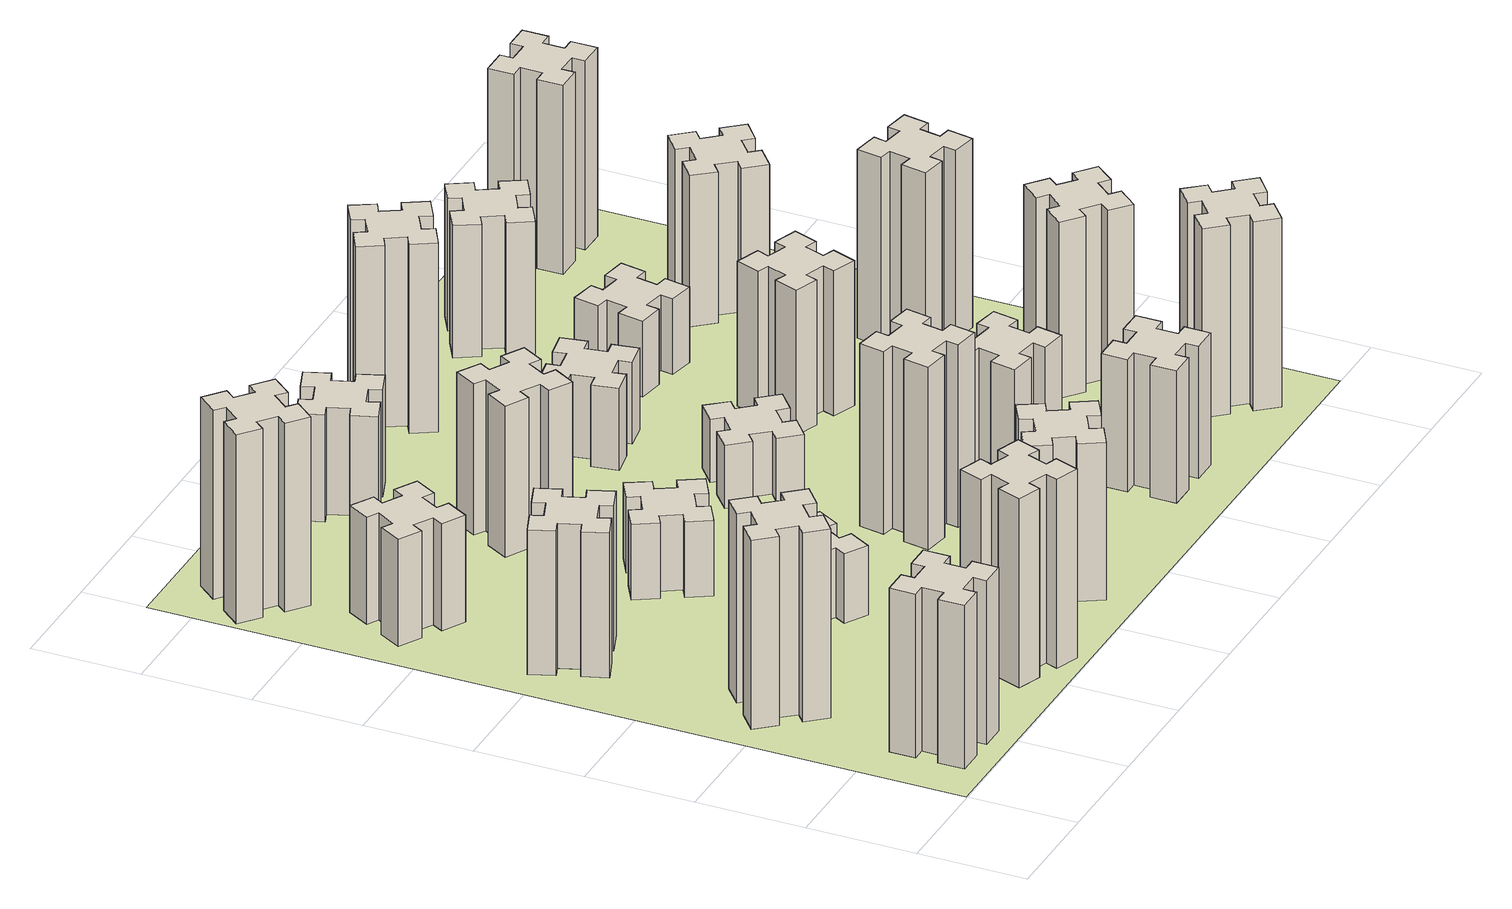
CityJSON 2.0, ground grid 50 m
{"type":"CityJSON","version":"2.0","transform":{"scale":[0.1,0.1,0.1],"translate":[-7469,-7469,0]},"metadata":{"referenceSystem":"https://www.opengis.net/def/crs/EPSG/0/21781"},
"CityObjects":{
"building1":{"type":"Building","attributes":{"class":"1000","function":"1000","usage":"1000","yearOfConstruction":2016,"roofType":"1000","measuredHeight":78,"storeysAboveGround":30,"storeysBelowGround":0},"geometry":[{"type":"Solid","lod":"1","boundaries":[[[[0,1,2,3,4,5,6,7,8,9,10,11,12,13,14,15,16,17,18,19]],[[17,16,20,21]],[[16,15,22,20]],[[15,14,23,22]],[[14,13,24,23]],[[13,12,25,24]],[[12,11,26,25]],[[11,10,27,26]],[[10,9,28,27]],[[9,8,29,28]],[[8,7,30,29]],[[7,6,31,30]],[[6,5,32,31]],[[5,4,33,32]],[[4,3,34,33]],[[3,2,35,34]],[[2,1,36,35]],[[1,0,37,36]],[[0,19,38,37]],[[19,18,39,38]],[[18,17,21,39]],[[24,25,26,27,28,29,30,31,32,33,34,35,36,37,38,39,21,20,22,23]]]]}]},
"building2":{"type":"Building","attributes":{"class":"1000","function":"1000","usage":"1000","yearOfConstruction":2016,"roofType":"1000","measuredHeight":90,"storeysAboveGround":30,"storeysBelowGround":0},"geometry":[{"type":"Solid","lod":"1","boundaries":[[[[40,41,42,43,44,45,46,47,48,49,50,51,52,53,54,55,56,57,58,59]],[[57,56,60,61]],[[56,55,62,60]],[[55,54,63,62]],[[54,53,64,63]],[[53,52,65,64]],[[52,51,66,65]],[[51,50,67,66]],[[50,49,68,67]],[[49,48,69,68]],[[48,47,70,69]],[[47,46,71,70]],[[46,45,72,71]],[[45,44,73,72]],[[44,43,74,73]],[[43,42,75,74]],[[42,41,76,75]],[[41,40,77,76]],[[40,59,78,77]],[[59,58,79,78]],[[58,57,61,79]],[[64,65,66,67,68,69,70,71,72,73,74,75,76,77,78,79,61,60,62,63]]]]}]},
"building3":{"type":"Building","attributes":{"class":"1000","function":"1000","usage":"1000","yearOfConstruction":2016,"roofType":"1000","measuredHeight":69,"storeysAboveGround":30,"storeysBelowGround":0},"geometry":[{"type":"Solid","lod":"1","boundaries":[[[[80,81,82,83,84,85,86,87,88,89,90,91,92,93,94,95,96,97,98,99]],[[97,96,100,101]],[[96,95,102,100]],[[95,94,103,102]],[[94,93,104,103]],[[93,92,105,104]],[[92,91,106,105]],[[91,90,107,106]],[[90,89,108,107]],[[89,88,109,108]],[[88,87,110,109]],[[87,86,111,110]],[[86,85,112,111]],[[85,84,113,112]],[[84,83,114,113]],[[83,82,115,114]],[[82,81,116,115]],[[81,80,117,116]],[[80,99,118,117]],[[99,98,119,118]],[[98,97,101,119]],[[104,105,106,107,108,109,110,111,112,113,114,115,116,117,118,119,101,100,102,103]]]]}]},
"building4":{"type":"Building","attributes":{"class":"1000","function":"1000","usage":"1000","yearOfConstruction":2016,"roofType":"1000","measuredHeight":51,"storeysAboveGround":30,"storeysBelowGround":0},"geometry":[{"type":"Solid","lod":"1","boundaries":[[[[120,121,122,123,124,125,126,127,128,129,130,131,132,133,134,135,136,137,138,139]],[[137,136,140,141]],[[136,135,142,140]],[[135,134,143,142]],[[134,133,144,143]],[[133,132,145,144]],[[132,131,146,145]],[[131,130,147,146]],[[130,129,148,147]],[[129,128,149,148]],[[128,127,150,149]],[[127,126,151,150]],[[126,125,152,151]],[[125,124,153,152]],[[124,123,154,153]],[[123,122,155,154]],[[122,121,156,155]],[[121,120,157,156]],[[120,139,158,157]],[[139,138,159,158]],[[138,137,141,159]],[[144,145,146,147,148,149,150,151,152,153,154,155,156,157,158,159,141,140,142,143]]]]}]},
"building5":{"type":"Building","attributes":{"class":"1000","function":"1000","usage":"1000","yearOfConstruction":2016,"roofType":"1000","measuredHeight":90,"storeysAboveGround":30,"storeysBelowGround":0},"geometry":[{"type":"Solid","lod":"1","boundaries":[[[[160,161,162,163,164,165,166,167,168,169,170,171,172,173,174,175,176,177,178,179]],[[177,176,180,181]],[[176,175,182,180]],[[175,174,183,182]],[[174,173,184,183]],[[173,172,185,184]],[[172,171,186,185]],[[171,170,187,186]],[[170,169,188,187]],[[169,168,189,188]],[[168,167,190,189]],[[167,166,191,190]],[[166,165,192,191]],[[165,164,193,192]],[[164,163,194,193]],[[163,162,195,194]],[[162,161,196,195]],[[161,160,197,196]],[[160,179,198,197]],[[179,178,199,198]],[[178,177,181,199]],[[184,185,186,187,188,189,190,191,192,193,194,195,196,197,198,199,181,180,182,183]]]]}]},
"building6":{"type":"Building","attributes":{"class":"1000","function":"1000","usage":"1000","yearOfConstruction":2016,"roofType":"1000","measuredHeight":90,"storeysAboveGround":30,"storeysBelowGround":0},"geometry":[{"type":"Solid","lod":"1","boundaries":[[[[200,201,202,203,204,205,206,207,208,209,210,211,212,213,214,215,216,217,218,219]],[[217,216,220,221]],[[216,215,222,220]],[[215,214,223,222]],[[214,213,224,223]],[[213,212,225,224]],[[212,211,226,225]],[[211,210,227,226]],[[210,209,228,227]],[[209,208,229,228]],[[208,207,230,229]],[[207,206,231,230]],[[206,205,232,231]],[[205,204,233,232]],[[204,203,234,233]],[[203,202,235,234]],[[202,201,236,235]],[[201,200,237,236]],[[200,219,238,237]],[[219,218,239,238]],[[218,217,221,239]],[[224,225,226,227,228,229,230,231,232,233,234,235,236,237,238,239,221,220,222,223]]]]}]},
"building7":{"type":"Building","attributes":{"class":"1000","function":"1000","usage":"1000","yearOfConstruction":2016,"roofType":"1000","measuredHeight":33,"storeysAboveGround":30,"storeysBelowGround":0},"geometry":[{"type":"Solid","lod":"1","boundaries":[[[[240,241,242,243,244,245,246,247,248,249,250,251,252,253,254,255,256,257,258,259]],[[257,256,260,261]],[[256,255,262,260]],[[255,254,263,262]],[[254,253,264,263]],[[253,252,265,264]],[[252,251,266,265]],[[251,250,267,266]],[[250,249,268,267]],[[249,248,269,268]],[[248,247,270,269]],[[247,246,271,270]],[[246,245,272,271]],[[245,244,273,272]],[[244,243,274,273]],[[243,242,275,274]],[[242,241,276,275]],[[241,240,277,276]],[[240,259,278,277]],[[259,258,279,278]],[[258,257,261,279]],[[264,265,266,267,268,269,270,271,272,273,274,275,276,277,278,279,261,260,262,263]]]]}]},
"building8":{"type":"Building","attributes":{"class":"1000","function":"1000","usage":"1000","yearOfConstruction":2016,"roofType":"1000","measuredHeight":36,"storeysAboveGround":30,"storeysBelowGround":0},"geometry":[{"type":"Solid","lod":"1","boundaries":[[[[280,281,282,283,284,285,286,287,288,289,290,291,292,293,294,295,296,297,298,299]],[[297,296,300,301]],[[296,295,302,300]],[[295,294,303,302]],[[294,293,304,303]],[[293,292,305,304]],[[292,291,306,305]],[[291,290,307,306]],[[290,289,308,307]],[[289,288,309,308]],[[288,287,310,309]],[[287,286,311,310]],[[286,285,312,311]],[[285,284,313,312]],[[284,283,314,313]],[[283,282,315,314]],[[282,281,316,315]],[[281,280,317,316]],[[280,299,318,317]],[[299,298,319,318]],[[298,297,301,319]],[[304,305,306,307,308,309,310,311,312,313,314,315,316,317,318,319,301,300,302,303]]]]}]},
"building9":{"type":"Building","attributes":{"class":"1000","function":"1000","usage":"1000","yearOfConstruction":2016,"roofType":"1000","measuredHeight":75,"storeysAboveGround":30,"storeysBelowGround":0},"geometry":[{"type":"Solid","lod":"1","boundaries":[[[[320,321,322,323,324,325,326,327,328,329,330,331,332,333,334,335,336,337,338,339]],[[337,336,340,341]],[[336,335,342,340]],[[335,334,343,342]],[[334,333,344,343]],[[333,332,345,344]],[[332,331,346,345]],[[331,330,347,346]],[[330,329,348,347]],[[329,328,349,348]],[[328,327,350,349]],[[327,326,351,350]],[[326,325,352,351]],[[325,324,353,352]],[[324,323,354,353]],[[323,322,355,354]],[[322,321,356,355]],[[321,320,357,356]],[[320,339,358,357]],[[339,338,359,358]],[[338,337,341,359]],[[344,345,346,347,348,349,350,351,352,353,354,355,356,357,358,359,341,340,342,343]]]]}]},
"building10":{"type":"Building","attributes":{"class":"1000","function":"1000","usage":"1000","yearOfConstruction":2016,"roofType":"1000","measuredHeight":72,"storeysAboveGround":30,"storeysBelowGround":0},"geometry":[{"type":"Solid","lod":"1","boundaries":[[[[360,361,362,363,364,365,366,367,368,369,370,371,372,373,374,375,376,377,378,379]],[[377,376,380,381]],[[376,375,382,380]],[[375,374,383,382]],[[374,373,384,383]],[[373,372,385,384]],[[372,371,386,385]],[[371,370,387,386]],[[370,369,388,387]],[[369,368,389,388]],[[368,367,390,389]],[[367,366,391,390]],[[366,365,392,391]],[[365,364,393,392]],[[364,363,394,393]],[[363,362,395,394]],[[362,361,396,395]],[[361,360,397,396]],[[360,379,398,397]],[[379,378,399,398]],[[378,377,381,399]],[[384,385,386,387,388,389,390,391,392,393,394,395,396,397,398,399,381,380,382,383]]]]}]},
"building11":{"type":"Building","attributes":{"class":"1000","function":"1000","usage":"1000","yearOfConstruction":2016,"roofType":"1000","measuredHeight":51,"storeysAboveGround":30,"storeysBelowGround":0},"geometry":[{"type":"Solid","lod":"1","boundaries":[[[[400,401,402,403,404,405,406,407,408,409,410,411,412,413,414,415,416,417,418,419]],[[417,416,420,421]],[[416,415,422,420]],[[415,414,423,422]],[[414,413,424,423]],[[413,412,425,424]],[[412,411,426,425]],[[411,410,427,426]],[[410,409,428,427]],[[409,408,429,428]],[[408,407,430,429]],[[407,406,431,430]],[[406,405,432,431]],[[405,404,433,432]],[[404,403,434,433]],[[403,402,435,434]],[[402,401,436,435]],[[401,400,437,436]],[[400,419,438,437]],[[419,418,439,438]],[[418,417,421,439]],[[424,425,426,427,428,429,430,431,432,433,434,435,436,437,438,439,421,420,422,423]]]]}]},
"building12":{"type":"Building","attributes":{"class":"1000","function":"1000","usage":"1000","yearOfConstruction":2016,"roofType":"1000","measuredHeight":87,"storeysAboveGround":30,"storeysBelowGround":0},"geometry":[{"type":"Solid","lod":"1","boundaries":[[[[440,441,442,443,444,445,446,447,448,449,450,451,452,453,454,455,456,457,458,459]],[[457,456,460,461]],[[456,455,462,460]],[[455,454,463,462]],[[454,453,464,463]],[[453,452,465,464]],[[452,451,466,465]],[[451,450,467,466]],[[450,449,468,467]],[[449,448,469,468]],[[448,447,470,469]],[[447,446,471,470]],[[446,445,472,471]],[[445,444,473,472]],[[444,443,474,473]],[[443,442,475,474]],[[442,441,476,475]],[[441,440,477,476]],[[440,459,478,477]],[[459,458,479,478]],[[458,457,461,479]],[[464,465,466,467,468,469,470,471,472,473,474,475,476,477,478,479,461,460,462,463]]]]}]},
"building13":{"type":"Building","attributes":{"class":"1000","function":"1000","usage":"1000","yearOfConstruction":2016,"roofType":"1000","measuredHeight":30,"storeysAboveGround":30,"storeysBelowGround":0},"geometry":[{"type":"Solid","lod":"1","boundaries":[[[[480,481,482,483,484,485,486,487,488,489,490,491,492,493,494,495,496,497,498,499]],[[497,496,500,501]],[[496,495,502,500]],[[495,494,503,502]],[[494,493,504,503]],[[493,492,505,504]],[[492,491,506,505]],[[491,490,507,506]],[[490,489,508,507]],[[489,488,509,508]],[[488,487,510,509]],[[487,486,511,510]],[[486,485,512,511]],[[485,484,513,512]],[[484,483,514,513]],[[483,482,515,514]],[[482,481,516,515]],[[481,480,517,516]],[[480,499,518,517]],[[499,498,519,518]],[[498,497,501,519]],[[504,505,506,507,508,509,510,511,512,513,514,515,516,517,518,519,501,500,502,503]]]]}]},
"building14":{"type":"Building","attributes":{"class":"1000","function":"1000","usage":"1000","yearOfConstruction":2016,"roofType":"1000","measuredHeight":39,"storeysAboveGround":30,"storeysBelowGround":0},"geometry":[{"type":"Solid","lod":"1","boundaries":[[[[520,521,522,523,524,525,526,527,528,529,530,531,532,533,534,535,536,537,538,539]],[[537,536,540,541]],[[536,535,542,540]],[[535,534,543,542]],[[534,533,544,543]],[[533,532,545,544]],[[532,531,546,545]],[[531,530,547,546]],[[530,529,548,547]],[[529,528,549,548]],[[528,527,550,549]],[[527,526,551,550]],[[526,525,552,551]],[[525,524,553,552]],[[524,523,554,553]],[[523,522,555,554]],[[522,521,556,555]],[[521,520,557,556]],[[520,539,558,557]],[[539,538,559,558]],[[538,537,541,559]],[[544,545,546,547,548,549,550,551,552,553,554,555,556,557,558,559,541,540,542,543]]]]}]},
"building15":{"type":"Building","attributes":{"class":"1000","function":"1000","usage":"1000","yearOfConstruction":2016,"roofType":"1000","measuredHeight":63,"storeysAboveGround":30,"storeysBelowGround":0},"geometry":[{"type":"Solid","lod":"1","boundaries":[[[[560,561,562,563,564,565,566,567,568,569,570,571,572,573,574,575,576,577,578,579]],[[577,576,580,581]],[[576,575,582,580]],[[575,574,583,582]],[[574,573,584,583]],[[573,572,585,584]],[[572,571,586,585]],[[571,570,587,586]],[[570,569,588,587]],[[569,568,589,588]],[[568,567,590,589]],[[567,566,591,590]],[[566,565,592,591]],[[565,564,593,592]],[[564,563,594,593]],[[563,562,595,594]],[[562,561,596,595]],[[561,560,597,596]],[[560,579,598,597]],[[579,578,599,598]],[[578,577,581,599]],[[584,585,586,587,588,589,590,591,592,593,594,595,596,597,598,599,581,580,582,583]]]]}]},
"building16":{"type":"Building","attributes":{"class":"1000","function":"1000","usage":"1000","yearOfConstruction":2016,"roofType":"1000","measuredHeight":90,"storeysAboveGround":30,"storeysBelowGround":0},"geometry":[{"type":"Solid","lod":"1","boundaries":[[[[600,601,602,603,604,605,606,607,608,609,610,611,612,613,614,615,616,617,618,619]],[[617,616,620,621]],[[616,615,622,620]],[[615,614,623,622]],[[614,613,624,623]],[[613,612,625,624]],[[612,611,626,625]],[[611,610,627,626]],[[610,609,628,627]],[[609,608,629,628]],[[608,607,630,629]],[[607,606,631,630]],[[606,605,632,631]],[[605,604,633,632]],[[604,603,634,633]],[[603,602,635,634]],[[602,601,636,635]],[[601,600,637,636]],[[600,619,638,637]],[[619,618,639,638]],[[618,617,621,639]],[[624,625,626,627,628,629,630,631,632,633,634,635,636,637,638,639,621,620,622,623]]]]}]},
"building17":{"type":"Building","attributes":{"class":"1000","function":"1000","usage":"1000","yearOfConstruction":2016,"roofType":"1000","measuredHeight":54,"storeysAboveGround":30,"storeysBelowGround":0},"geometry":[{"type":"Solid","lod":"1","boundaries":[[[[640,641,642,643,644,645,646,647,648,649,650,651,652,653,654,655,656,657,658,659]],[[657,656,660,661]],[[656,655,662,660]],[[655,654,663,662]],[[654,653,664,663]],[[653,652,665,664]],[[652,651,666,665]],[[651,650,667,666]],[[650,649,668,667]],[[649,648,669,668]],[[648,647,670,669]],[[647,646,671,670]],[[646,645,672,671]],[[645,644,673,672]],[[644,643,674,673]],[[643,642,675,674]],[[642,641,676,675]],[[641,640,677,676]],[[640,659,678,677]],[[659,658,679,678]],[[658,657,661,679]],[[664,665,666,667,668,669,670,671,672,673,674,675,676,677,678,679,661,660,662,663]]]]}]},
"building18":{"type":"Building","attributes":{"class":"1000","function":"1000","usage":"1000","yearOfConstruction":2016,"roofType":"1000","measuredHeight":69,"storeysAboveGround":30,"storeysBelowGround":0},"geometry":[{"type":"Solid","lod":"1","boundaries":[[[[680,681,682,683,684,685,686,687,688,689,690,691,692,693,694,695,696,697,698,699]],[[697,696,700,701]],[[696,695,702,700]],[[695,694,703,702]],[[694,693,704,703]],[[693,692,705,704]],[[692,691,706,705]],[[691,690,707,706]],[[690,689,708,707]],[[689,688,709,708]],[[688,687,710,709]],[[687,686,711,710]],[[686,685,712,711]],[[685,684,713,712]],[[684,683,714,713]],[[683,682,715,714]],[[682,681,716,715]],[[681,680,717,716]],[[680,699,718,717]],[[699,698,719,718]],[[698,697,701,719]],[[704,705,706,707,708,709,710,711,712,713,714,715,716,717,718,719,701,700,702,703]]]]}]},
"building19":{"type":"Building","attributes":{"class":"1000","function":"1000","usage":"1000","yearOfConstruction":2016,"roofType":"1000","measuredHeight":36,"storeysAboveGround":30,"storeysBelowGround":0},"geometry":[{"type":"Solid","lod":"1","boundaries":[[[[720,721,722,723,724,725,726,727,728,729,730,731,732,733,734,735,736,737,738,739]],[[737,736,740,741]],[[736,735,742,740]],[[735,734,743,742]],[[734,733,744,743]],[[733,732,745,744]],[[732,731,746,745]],[[731,730,747,746]],[[730,729,748,747]],[[729,728,749,748]],[[728,727,750,749]],[[727,726,751,750]],[[726,725,752,751]],[[725,724,753,752]],[[724,723,754,753]],[[723,722,755,754]],[[722,721,756,755]],[[721,720,757,756]],[[720,739,758,757]],[[739,738,759,758]],[[738,737,741,759]],[[744,745,746,747,748,749,750,751,752,753,754,755,756,757,758,759,741,740,742,743]]]]}]},
"building20":{"type":"Building","attributes":{"class":"1000","function":"1000","usage":"1000","yearOfConstruction":2016,"roofType":"1000","measuredHeight":90,"storeysAboveGround":30,"storeysBelowGround":0},"geometry":[{"type":"Solid","lod":"1","boundaries":[[[[760,761,762,763,764,765,766,767,768,769,770,771,772,773,774,775,776,777,778,779]],[[777,776,780,781]],[[776,775,782,780]],[[775,774,783,782]],[[774,773,784,783]],[[773,772,785,784]],[[772,771,786,785]],[[771,770,787,786]],[[770,769,788,787]],[[769,768,789,788]],[[768,767,790,789]],[[767,766,791,790]],[[766,765,792,791]],[[765,764,793,792]],[[764,763,794,793]],[[763,762,795,794]],[[762,761,796,795]],[[761,760,797,796]],[[760,779,798,797]],[[779,778,799,798]],[[778,777,781,799]],[[784,785,786,787,788,789,790,791,792,793,794,795,796,797,798,799,781,780,782,783]]]]}]},
"building21":{"type":"Building","attributes":{"class":"1000","function":"1000","usage":"1000","yearOfConstruction":2016,"roofType":"1000","measuredHeight":63,"storeysAboveGround":30,"storeysBelowGround":0},"geometry":[{"type":"Solid","lod":"1","boundaries":[[[[800,801,802,803,804,805,806,807,808,809,810,811,812,813,814,815,816,817,818,819]],[[817,816,820,821]],[[816,815,822,820]],[[815,814,823,822]],[[814,813,824,823]],[[813,812,825,824]],[[812,811,826,825]],[[811,810,827,826]],[[810,809,828,827]],[[809,808,829,828]],[[808,807,830,829]],[[807,806,831,830]],[[806,805,832,831]],[[805,804,833,832]],[[804,803,834,833]],[[803,802,835,834]],[[802,801,836,835]],[[801,800,837,836]],[[800,819,838,837]],[[819,818,839,838]],[[818,817,821,839]],[[824,825,826,827,828,829,830,831,832,833,834,835,836,837,838,839,821,820,822,823]]]]}]},
"building22":{"type":"Building","attributes":{"class":"1000","function":"1000","usage":"1000","yearOfConstruction":2016,"roofType":"1000","measuredHeight":84,"storeysAboveGround":30,"storeysBelowGround":0},"geometry":[{"type":"Solid","lod":"1","boundaries":[[[[840,841,842,843,844,845,846,847,848,849,850,851,852,853,854,855,856,857,858,859]],[[857,856,860,861]],[[856,855,862,860]],[[855,854,863,862]],[[854,853,864,863]],[[853,852,865,864]],[[852,851,866,865]],[[851,850,867,866]],[[850,849,868,867]],[[849,848,869,868]],[[848,847,870,869]],[[847,846,871,870]],[[846,845,872,871]],[[845,844,873,872]],[[844,843,874,873]],[[843,842,875,874]],[[842,841,876,875]],[[841,840,877,876]],[[840,859,878,877]],[[859,858,879,878]],[[858,857,861,879]],[[864,865,866,867,868,869,870,871,872,873,874,875,876,877,878,879,861,860,862,863]]]]}]},
"building23":{"type":"Building","attributes":{"class":"1000","function":"1000","usage":"1000","yearOfConstruction":2016,"roofType":"1000","measuredHeight":90,"storeysAboveGround":30,"storeysBelowGround":0},"geometry":[{"type":"Solid","lod":"1","boundaries":[[[[880,881,882,883,884,885,886,887,888,889,890,891,892,893,894,895,896,897,898,899]],[[897,896,900,901]],[[896,895,902,900]],[[895,894,903,902]],[[894,893,904,903]],[[893,892,905,904]],[[892,891,906,905]],[[891,890,907,906]],[[890,889,908,907]],[[889,888,909,908]],[[888,887,910,909]],[[887,886,911,910]],[[886,885,912,911]],[[885,884,913,912]],[[884,883,914,913]],[[883,882,915,914]],[[882,881,916,915]],[[881,880,917,916]],[[880,899,918,917]],[[899,898,919,918]],[[898,897,901,919]],[[904,905,906,907,908,909,910,911,912,913,914,915,916,917,918,919,901,900,902,903]]]]}]},
"building24":{"type":"Building","attributes":{"class":"1000","function":"1000","usage":"1000","yearOfConstruction":2016,"roofType":"1000","measuredHeight":72,"storeysAboveGround":30,"storeysBelowGround":0},"geometry":[{"type":"Solid","lod":"1","boundaries":[[[[920,921,922,923,924,925,926,927,928,929,930,931,932,933,934,935,936,937,938,939]],[[937,936,940,941]],[[936,935,942,940]],[[935,934,943,942]],[[934,933,944,943]],[[933,932,945,944]],[[932,931,946,945]],[[931,930,947,946]],[[930,929,948,947]],[[929,928,949,948]],[[928,927,950,949]],[[927,926,951,950]],[[926,925,952,951]],[[925,924,953,952]],[[924,923,954,953]],[[923,922,955,954]],[[922,921,956,955]],[[921,920,957,956]],[[920,939,958,957]],[[939,938,959,958]],[[938,937,941,959]],[[944,945,946,947,948,949,950,951,952,953,954,955,956,957,958,959,941,940,942,943]]]]}]},
"building25":{"type":"Building","attributes":{"class":"1000","function":"1000","usage":"1000","yearOfConstruction":2016,"roofType":"1000","measuredHeight":90,"storeysAboveGround":30,"storeysBelowGround":0},"geometry":[{"type":"Solid","lod":"1","boundaries":[[[[960,961,962,963,964,965,966,967,968,969,970,971,972,973,974,975,976,977,978,979]],[[977,976,980,981]],[[976,975,982,980]],[[975,974,983,982]],[[974,973,984,983]],[[973,972,985,984]],[[972,971,986,985]],[[971,970,987,986]],[[970,969,988,987]],[[969,968,989,988]],[[968,967,990,989]],[[967,966,991,990]],[[966,965,992,991]],[[965,964,993,992]],[[964,963,994,993]],[[963,962,995,994]],[[962,961,996,995]],[[961,960,997,996]],[[960,979,998,997]],[[979,978,999,998]],[[978,977,981,999]],[[984,985,986,987,988,989,990,991,992,993,994,995,996,997,998,999,981,980,982,983]]]]}]},
"landuse1":{"type":"LandUse","attributes":{"name":"plot1","function":"1010"},"geometry":[{"type":"MultiSurface","lod":"1","boundaries":[[[1000,1001,1002,1003]]]}]}
},
"vertices":[
[265,325,0],[265,225,0],[205,225,0],[205,105,0],[325,105,0],[325,165,0],[425,165,0],[425,105,0],[545,105,0],[545,225,0],[485,225,0],[485,325,0],[545,325,0],[545,445,0],[425,445,0],[425,385,0],[325,385,0],[325,445,0],[205,445,0],[205,325,0],[325,385,780],[325,445,780],[425,385,780],[425,445,780],[545,445,780],[545,325,780],[485,325,780],[485,225,780],[545,225,780],[545,105,780],[425,105,780],[425,165,780],[325,165,780],[325,105,780],[205,105,780],[205,225,780],[265,225,780],[265,325,780],[205,325,780],[205,445,780],
[492,1048,0],[427,1124,0],[473,1163,0],[396,1255,0],[304,1178,0],[343,1132,0],[266,1067,0],[228,1113,0],[136,1036,0],[213,944,0],[259,983,0],[323,906,0],[277,868,0],[354,776,0],[446,853,0],[408,899,0],[484,963,0],[523,917,0],[615,994,0],[538,1086,0],[484,963,900],[523,917,900],[408,899,900],[446,853,900],[354,776,900],[277,868,900],[323,906,900],[259,983,900],[213,944,900],[136,1036,900],[228,1113,900],[266,1067,900],[343,1132,900],[304,1178,900],[396,1255,900],[473,1163,900],[427,1124,900],[492,1048,900],[538,1086,900],[615,994,900],
[366,1835,0],[460,1869,0],[480,1813,0],[593,1854,0],[552,1967,0],[496,1946,0],[462,2040,0],[518,2060,0],[477,2173,0],[364,2132,0],[385,2076,0],[291,2042,0],[270,2098,0],[157,2057,0],[199,1944,0],[255,1965,0],[289,1871,0],[233,1850,0],[274,1737,0],[387,1779,0],[289,1871,690],[233,1850,690],[255,1965,690],[199,1944,690],[157,2057,690],[270,2098,690],[291,2042,690],[385,2076,690],[364,2132,690],[477,2173,690],[518,2060,690],[462,2040,690],[496,1946,690],[552,1967,690],[593,1854,690],[480,1813,690],[460,1869,690],[366,1835,690],[387,1779,690],[274,1737,690],
[446,2597,0],[496,2684,0],[548,2654,0],[608,2758,0],[504,2818,0],[474,2766,0],[387,2816,0],[417,2868,0],[313,2928,0],[253,2824,0],[305,2794,0],[255,2707,0],[203,2737,0],[143,2633,0],[247,2573,0],[277,2625,0],[364,2575,0],[334,2523,0],[438,2463,0],[498,2567,0],[364,2575,510],[334,2523,510],[277,2625,510],[247,2573,510],[143,2633,510],[203,2737,510],[255,2707,510],[305,2794,510],[253,2824,510],[313,2928,510],[417,2868,510],[387,2816,510],[474,2766,510],[504,2818,510],[608,2758,510],[548,2654,510],[496,2684,510],[446,2597,510],[498,2567,510],[438,2463,510],
[1029,360,0],[995,266,0],[939,287,0],[897,174,0],[1010,133,0],[1031,189,0],[1125,155,0],[1104,99,0],[1217,57,0],[1258,170,0],[1202,191,0],[1236,285,0],[1292,264,0],[1333,377,0],[1220,418,0],[1200,362,0],[1106,396,0],[1127,452,0],[1014,493,0],[973,380,0],[1106,396,900],[1127,452,900],[1200,362,900],[1220,418,900],[1333,377,900],[1292,264,900],[1236,285,900],[1202,191,900],[1258,170,900],[1217,57,900],[1104,99,900],[1125,155,900],[1031,189,900],[1010,133,900],[897,174,900],[939,287,900],[995,266,900],[1029,360,900],[973,380,900],[1014,493,900],
[384,3387,0],[308,3452,0],[346,3498,0],[254,3575,0],[177,3483,0],[223,3444,0],[159,3368,0],[113,3406,0],[36,3314,0],[128,3237,0],[166,3283,0],[243,3219,0],[204,3173,0],[296,3096,0],[373,3188,0],[327,3226,0],[392,3303,0],[438,3264,0],[515,3356,0],[423,3433,0],[392,3303,900],[438,3264,900],[327,3226,900],[373,3188,900],[296,3096,900],[204,3173,900],[243,3219,900],[166,3283,900],[128,3237,900],[36,3314,900],[113,3406,900],[159,3368,900],[223,3444,900],[177,3483,900],[254,3575,900],[346,3498,900],[308,3452,900],[384,3387,900],[423,3433,900],[515,3356,900],
[1186,1117,0],[1236,1204,0],[1288,1174,0],[1348,1278,0],[1244,1338,0],[1214,1286,0],[1127,1336,0],[1157,1388,0],[1053,1448,0],[993,1344,0],[1045,1314,0],[995,1227,0],[943,1257,0],[883,1153,0],[987,1093,0],[1017,1145,0],[1104,1095,0],[1074,1043,0],[1178,983,0],[1238,1087,0],[1104,1095,330],[1074,1043,330],[1017,1145,330],[987,1093,330],[883,1153,330],[943,1257,330],[995,1227,330],[1045,1314,330],[993,1344,330],[1053,1448,330],[1157,1388,330],[1127,1336,330],[1214,1286,330],[1244,1338,330],[1348,1278,330],[1288,1174,330],[1236,1204,330],[1186,1117,330],[1238,1087,330],[1178,983,330],
[995,1844,0],[1045,1757,0],[993,1727,0],[1053,1623,0],[1157,1683,0],[1127,1735,0],[1214,1785,0],[1244,1733,0],[1348,1793,0],[1288,1897,0],[1236,1867,0],[1186,1954,0],[1238,1984,0],[1178,2088,0],[1074,2028,0],[1104,1976,0],[1017,1926,0],[987,1978,0],[883,1918,0],[943,1814,0],[1017,1926,360],[987,1978,360],[1104,1976,360],[1074,2028,360],[1178,2088,360],[1238,1984,360],[1186,1954,360],[1236,1867,360],[1288,1897,360],[1348,1793,360],[1244,1733,360],[1214,1785,360],[1127,1735,360],[1157,1683,360],[1053,1623,360],[993,1727,360],[1045,1757,360],[995,1844,360],[943,1814,360],[883,1918,360],
[1744,496,0],[1657,446,0],[1627,498,0],[1523,438,0],[1583,334,0],[1635,364,0],[1685,277,0],[1633,247,0],[1693,143,0],[1797,203,0],[1767,255,0],[1854,305,0],[1884,253,0],[1988,313,0],[1928,417,0],[1876,387,0],[1826,474,0],[1878,504,0],[1818,608,0],[1714,548,0],[1826,474,750],[1878,504,750],[1876,387,750],[1928,417,750],[1988,313,750],[1884,253,750],[1854,305,750],[1767,255,750],[1797,203,750],[1693,143,750],[1633,247,750],[1685,277,750],[1635,364,750],[1583,334,750],[1523,438,750],[1627,498,750],[1657,446,750],[1744,496,750],[1714,548,750],[1818,608,750],
[1314,2666,0],[1227,2716,0],[1257,2768,0],[1153,2828,0],[1093,2724,0],[1145,2694,0],[1095,2607,0],[1043,2637,0],[983,2533,0],[1087,2473,0],[1117,2525,0],[1204,2475,0],[1174,2423,0],[1278,2363,0],[1338,2467,0],[1286,2497,0],[1336,2584,0],[1388,2554,0],[1448,2658,0],[1344,2718,0],[1336,2584,720],[1388,2554,720],[1286,2497,720],[1338,2467,720],[1278,2363,720],[1174,2423,720],[1204,2475,720],[1117,2525,720],[1087,2473,720],[983,2533,720],[1043,2637,720],[1095,2607,720],[1145,2694,720],[1093,2724,720],[1153,2828,720],[1257,2768,720],[1227,2716,720],[1314,2666,720],[1344,2718,720],[1448,2658,720],
[1125,3456,0],[1031,3422,0],[1010,3478,0],[897,3437,0],[939,3324,0],[995,3345,0],[1029,3251,0],[973,3230,0],[1014,3117,0],[1127,3159,0],[1106,3215,0],[1200,3249,0],[1220,3193,0],[1333,3234,0],[1292,3347,0],[1236,3326,0],[1202,3420,0],[1258,3440,0],[1217,3553,0],[1104,3512,0],[1202,3420,510],[1258,3440,510],[1236,3326,510],[1292,3347,510],[1333,3234,510],[1220,3193,510],[1200,3249,510],[1106,3215,510],[1127,3159,510],[1014,3117,510],[973,3230,510],[1029,3251,510],[995,3345,510],[939,3324,510],[897,3437,510],[1010,3478,510],[1031,3422,510],[1125,3456,510],[1104,3512,510],[1217,3553,510],
[2055,1047,0],[2072,1145,0],[2131,1135,0],[2152,1253,0],[2034,1274,0],[2024,1215,0],[1925,1232,0],[1936,1291,0],[1817,1312,0],[1797,1194,0],[1856,1184,0],[1838,1085,0],[1779,1096,0],[1758,977,0],[1877,957,0],[1887,1016,0],[1985,998,0],[1975,939,0],[2093,918,0],[2114,1037,0],[1985,998,870],[1975,939,870],[1887,1016,870],[1877,957,870],[1758,977,870],[1779,1096,870],[1838,1085,870],[1856,1184,870],[1797,1194,870],[1817,1312,870],[1936,1291,870],[1925,1232,870],[2024,1215,870],[2034,1274,870],[2152,1253,870],[2131,1135,870],[2072,1145,870],[2055,1047,870],[2114,1037,870],[2093,918,870],
[2072,1888,0],[2007,1964,0],[2053,2003,0],[1976,2095,0],[1884,2018,0],[1923,1972,0],[1846,1907,0],[1808,1953,0],[1716,1876,0],[1793,1784,0],[1839,1823,0],[1903,1746,0],[1857,1708,0],[1934,1616,0],[2026,1693,0],[1988,1739,0],[2064,1803,0],[2103,1757,0],[2195,1834,0],[2118,1926,0],[2064,1803,300],[2103,1757,300],[1988,1739,300],[2026,1693,300],[1934,1616,300],[1857,1708,300],[1903,1746,300],[1839,1823,300],[1793,1784,300],[1716,1876,300],[1808,1953,300],[1846,1907,300],[1923,1972,300],[1884,2018,300],[1976,2095,300],[2053,2003,300],[2007,1964,300],[2072,1888,300],[2118,1926,300],[2195,1834,300],
[1985,2712,0],[1887,2695,0],[1877,2754,0],[1758,2733,0],[1779,2615,0],[1838,2625,0],[1856,2527,0],[1797,2517,0],[1817,2398,0],[1936,2419,0],[1925,2478,0],[2024,2496,0],[2034,2437,0],[2152,2457,0],[2131,2576,0],[2072,2565,0],[2055,2664,0],[2114,2674,0],[2093,2792,0],[1975,2771,0],[2055,2664,390],[2114,2674,390],[2072,2565,390],[2131,2576,390],[2152,2457,390],[2034,2437,390],[2024,2496,390],[1925,2478,390],[1936,2419,390],[1817,2398,390],[1797,2517,390],[1856,2527,390],[1838,2625,390],[1779,2615,390],[1758,2733,390],[1877,2754,390],[1887,2695,390],[1985,2712,390],[1975,2771,390],[2093,2792,390],
[2805,325,0],[2805,425,0],[2865,425,0],[2865,545,0],[2745,545,0],[2745,485,0],[2645,485,0],[2645,545,0],[2525,545,0],[2525,425,0],[2585,425,0],[2585,325,0],[2525,325,0],[2525,205,0],[2645,205,0],[2645,265,0],[2745,265,0],[2745,205,0],[2865,205,0],[2865,325,0],[2745,265,630],[2745,205,630],[2645,265,630],[2645,205,630],[2525,205,630],[2525,325,630],[2585,325,630],[2585,425,630],[2525,425,630],[2525,545,630],[2645,545,630],[2645,485,630],[2745,485,630],[2745,545,630],[2865,545,630],[2865,425,630],[2805,425,630],[2805,325,630],[2865,325,630],[2865,205,630],
[1844,3556,0],[1757,3506,0],[1727,3558,0],[1623,3498,0],[1683,3394,0],[1735,3424,0],[1785,3337,0],[1733,3307,0],[1793,3203,0],[1897,3263,0],[1867,3315,0],[1954,3365,0],[1984,3313,0],[2088,3373,0],[2028,3477,0],[1976,3447,0],[1926,3534,0],[1978,3564,0],[1918,3668,0],[1814,3608,0],[1926,3534,900],[1978,3564,900],[1976,3447,900],[2028,3477,900],[2088,3373,900],[1984,3313,900],[1954,3365,900],[1867,3315,900],[1897,3263,900],[1793,3203,900],[1733,3307,900],[1785,3337,900],[1735,3424,900],[1683,3394,900],[1623,3498,900],[1727,3558,900],[1757,3506,900],[1844,3556,900],[1814,3608,900],[1918,3668,900],
[2496,1084,0],[2478,985,0],[2419,996,0],[2398,877,0],[2517,857,0],[2527,916,0],[2625,898,0],[2615,839,0],[2733,818,0],[2754,937,0],[2695,947,0],[2712,1045,0],[2771,1035,0],[2792,1153,0],[2674,1174,0],[2664,1115,0],[2565,1132,0],[2576,1191,0],[2457,1212,0],[2437,1094,0],[2565,1132,540],[2576,1191,540],[2664,1115,540],[2674,1174,540],[2792,1153,540],[2771,1035,540],[2712,1045,540],[2695,947,540],[2754,937,540],[2733,818,540],[2615,839,540],[2625,898,540],[2527,916,540],[2517,857,540],[2398,877,540],[2419,996,540],[2478,985,540],[2496,1084,540],[2437,1094,540],[2457,1212,540],
[2682,1871,0],[2716,1965,0],[2772,1944,0],[2813,2057,0],[2700,2098,0],[2680,2042,0],[2586,2076,0],[2607,2132,0],[2494,2173,0],[2453,2060,0],[2509,2040,0],[2475,1946,0],[2419,1967,0],[2377,1854,0],[2490,1813,0],[2511,1869,0],[2605,1835,0],[2584,1779,0],[2697,1737,0],[2738,1850,0],[2605,1835,690],[2584,1779,690],[2511,1869,690],[2490,1813,690],[2377,1854,690],[2419,1967,690],[2475,1946,690],[2509,2040,690],[2453,2060,690],[2494,2173,690],[2607,2132,690],[2586,2076,690],[2680,2042,690],[2700,2098,690],[2813,2057,690],[2772,1944,690],[2716,1965,690],[2682,1871,690],[2738,1850,690],[2697,1737,690],
[2664,2795,0],[2565,2812,0],[2576,2871,0],[2457,2892,0],[2437,2774,0],[2496,2764,0],[2478,2665,0],[2419,2676,0],[2398,2557,0],[2517,2537,0],[2527,2596,0],[2625,2578,0],[2615,2519,0],[2733,2498,0],[2754,2617,0],[2695,2627,0],[2712,2725,0],[2771,2715,0],[2792,2833,0],[2674,2854,0],[2712,2725,360],[2771,2715,360],[2695,2627,360],[2754,2617,360],[2733,2498,360],[2615,2519,360],[2625,2578,360],[2527,2596,360],[2517,2537,360],[2398,2557,360],[2419,2676,360],[2478,2665,360],[2496,2764,360],[2437,2774,360],[2457,2892,360],[2576,2871,360],[2565,2812,360],[2664,2795,360],[2674,2854,360],[2792,2833,360],
[3468,259,0],[3544,323,0],[3583,277,0],[3675,354,0],[3598,446,0],[3552,408,0],[3487,484,0],[3533,523,0],[3456,615,0],[3364,538,0],[3403,492,0],[3326,427,0],[3288,473,0],[3196,396,0],[3273,304,0],[3319,343,0],[3383,266,0],[3337,228,0],[3414,136,0],[3506,213,0],[3383,266,900],[3337,228,900],[3319,343,900],[3273,304,900],[3196,396,900],[3288,473,900],[3326,427,900],[3403,492,900],[3364,538,900],[3456,615,900],[3533,523,900],[3487,484,900],[3552,408,900],[3598,446,900],[3675,354,900],[3583,277,900],[3544,323,900],[3468,259,900],[3506,213,900],[3414,136,900],
[2716,3347,0],[2666,3434,0],[2718,3464,0],[2658,3568,0],[2554,3508,0],[2584,3456,0],[2497,3406,0],[2467,3458,0],[2363,3398,0],[2423,3294,0],[2475,3324,0],[2525,3237,0],[2473,3207,0],[2533,3103,0],[2637,3163,0],[2607,3215,0],[2694,3265,0],[2724,3213,0],[2828,3273,0],[2768,3377,0],[2694,3265,630],[2724,3213,630],[2607,3215,630],[2637,3163,630],[2533,3103,630],[2473,3207,630],[2525,3237,630],[2475,3324,630],[2423,3294,630],[2363,3398,630],[2467,3458,630],[2497,3406,630],[2584,3456,630],[2554,3508,630],[2658,3568,630],[2718,3464,630],[2666,3434,630],[2716,3347,630],[2768,3377,630],[2828,3273,630],
[3387,906,0],[3452,983,0],[3498,944,0],[3575,1036,0],[3483,1113,0],[3444,1067,0],[3368,1132,0],[3406,1178,0],[3314,1255,0],[3237,1163,0],[3283,1124,0],[3219,1048,0],[3173,1086,0],[3096,994,0],[3188,917,0],[3226,963,0],[3303,899,0],[3264,853,0],[3356,776,0],[3433,868,0],[3303,899,840],[3264,853,840],[3226,963,840],[3188,917,840],[3096,994,840],[3173,1086,840],[3219,1048,840],[3283,1124,840],[3237,1163,840],[3314,1255,840],[3406,1178,840],[3368,1132,840],[3444,1067,840],[3483,1113,840],[3575,1036,840],[3498,944,840],[3452,983,840],[3387,906,840],[3433,868,840],[3356,776,840],
[3267,1656,0],[3365,1638,0],[3355,1579,0],[3473,1558,0],[3494,1677,0],[3435,1687,0],[3452,1785,0],[3511,1775,0],[3532,1893,0],[3414,1914,0],[3404,1855,0],[3305,1872,0],[3316,1931,0],[3197,1952,0],[3177,1834,0],[3236,1824,0],[3218,1725,0],[3159,1736,0],[3138,1617,0],[3257,1597,0],[3218,1725,900],[3159,1736,900],[3236,1824,900],[3177,1834,900],[3197,1952,900],[3316,1931,900],[3305,1872,900],[3404,1855,900],[3414,1914,900],[3532,1893,900],[3511,1775,900],[3452,1785,900],[3435,1687,900],[3494,1677,900],[3473,1558,900],[3355,1579,900],[3365,1638,900],[3267,1656,900],[3257,1597,900],[3138,1617,900],
[3119,2563,0],[3183,2486,0],[3137,2448,0],[3214,2356,0],[3306,2433,0],[3268,2479,0],[3344,2543,0],[3383,2497,0],[3475,2574,0],[3398,2666,0],[3352,2628,0],[3287,2704,0],[3333,2743,0],[3256,2835,0],[3164,2758,0],[3203,2712,0],[3126,2647,0],[3088,2693,0],[2996,2616,0],[3073,2524,0],[3126,2647,720],[3088,2693,720],[3203,2712,720],[3164,2758,720],[3256,2835,720],[3333,2743,720],[3287,2704,720],[3352,2628,720],[3398,2666,720],[3475,2574,720],[3383,2497,720],[3344,2543,720],[3268,2479,720],[3306,2433,720],[3214,2356,720],[3137,2448,720],[3183,2486,720],[3119,2563,720],[3073,2524,720],[2996,2616,720],
[3285,3325,0],[3385,3325,0],[3385,3265,0],[3505,3265,0],[3505,3385,0],[3445,3385,0],[3445,3485,0],[3505,3485,0],[3505,3605,0],[3385,3605,0],[3385,3545,0],[3285,3545,0],[3285,3605,0],[3165,3605,0],[3165,3485,0],[3225,3485,0],[3225,3385,0],[3165,3385,0],[3165,3265,0],[3285,3265,0],[3225,3385,900],[3165,3385,900],[3225,3485,900],[3165,3485,900],[3165,3605,900],[3285,3605,900],[3285,3545,900],[3385,3545,900],[3385,3605,900],[3505,3605,900],[3505,3485,900],[3445,3485,900],[3445,3385,900],[3505,3385,900],[3505,3265,900],[3385,3265,900],[3385,3325,900],[3285,3325,900],[3285,3265,900],[3165,3265,900],
[5,3705,0],[3705,3705,0],[3705,5,0],[5,5,0]
]}
